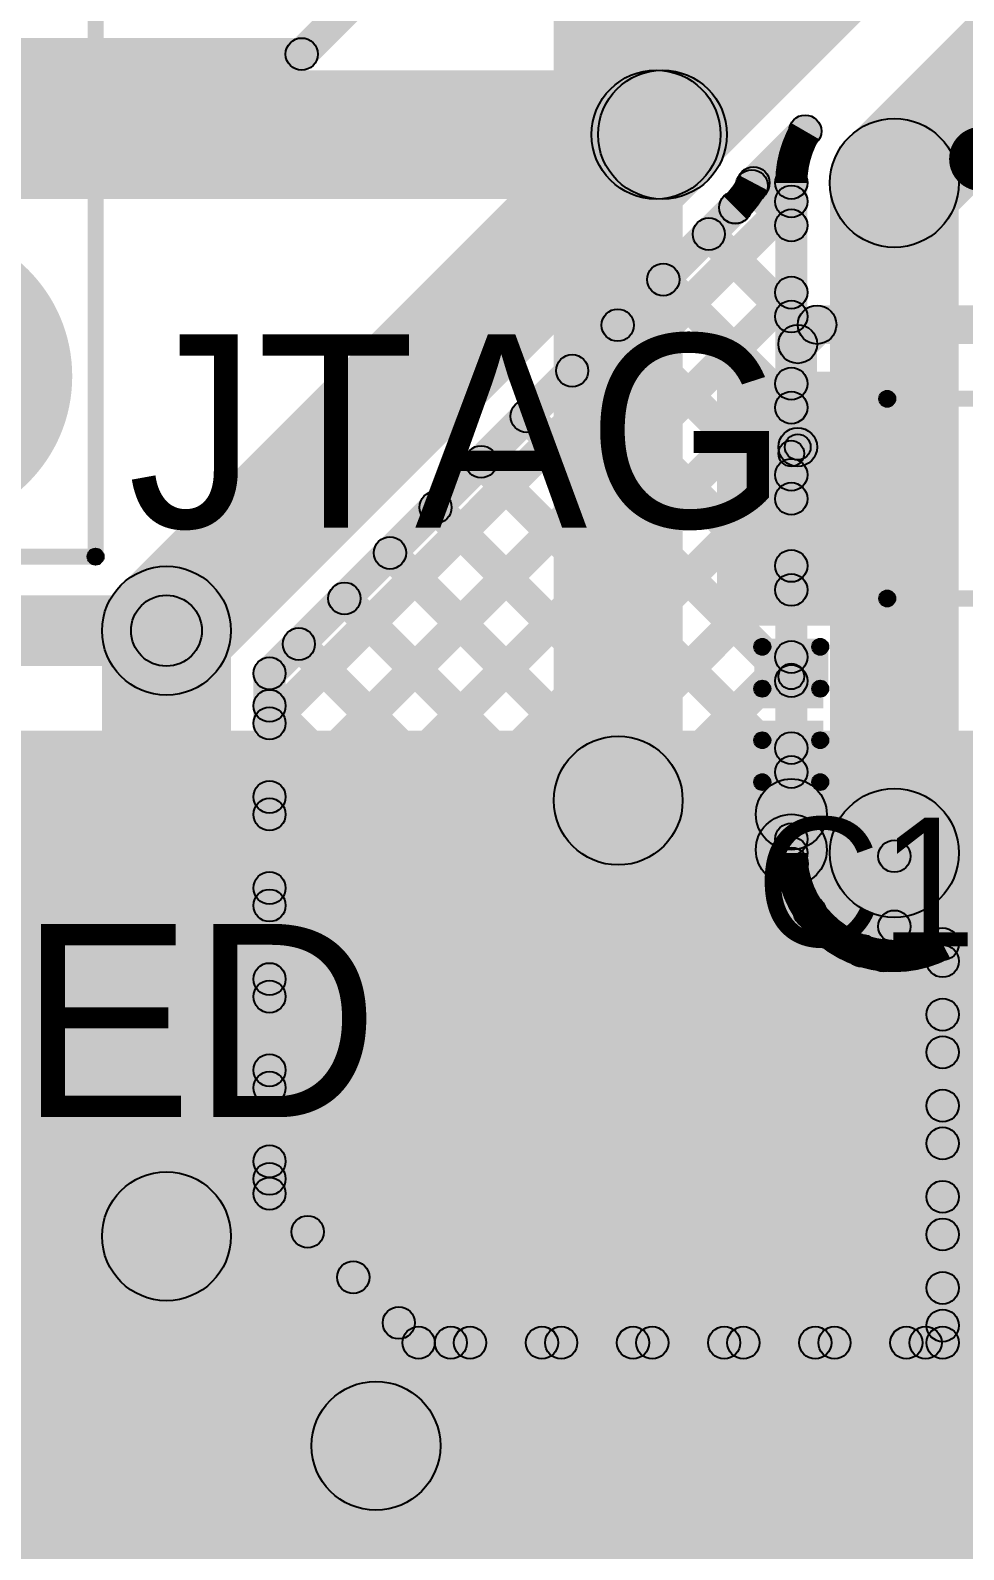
# Model space of a CAD drawing. Header units: millimetres. Extents: x -0.08 to 3.07, y -0.08 to 2.73.
# Drawn here: x 0.2098 to 0.4995, y 1.1467 to 1.6184 of the extents above; entities that cross this region are included whole.
import ezdxf

# ---------------------------------------------------------------- set-up
doc = ezdxf.new("R2010")
doc.units = ezdxf.units.MM
doc.header["$MEASUREMENT"] = 0
for name, color, linetype in [('BottomLayer', 5, 'Continuous'), ('PadHoleLayer', 156, 'Continuous'), ('TopLayer', 1, 'Continuous'), ('TopOverlay', 2, 'Continuous'), ('TopPaste', 8, 'Continuous'), ('TopSolder', 216, 'Continuous'), ('ViaHoleLayer', 16, 'Continuous')]:
    doc.layers.add(name, color=color, linetype=linetype)

# ---------------------------------------------------------------- blocks, each defined once
blk = doc.blocks.new('C___0201_32')
at = {"layer": 'TopLayer'}
for points in [[(-0.01772, 0.00591), (-0.00591, 0.00591), (-0.00591, -0.00591), (-0.01772, -0.00591)], [(0.00591, 0.00591), (0.01772, 0.00591), (0.01772, -0.00591), (0.00591, -0.00591)]]:
    blk.add_hatch(color=1, dxfattribs=at).paths.add_polyline_path(points)
at = {"layer": 'TopOverlay'}
h = blk.add_hatch(color=2, dxfattribs=at)
edge = h.paths.add_edge_path()
edge.add_arc((-0.021, 0.009), 0.0025, 0, 360)
h = blk.add_hatch(color=2, dxfattribs=at)
edge = h.paths.add_edge_path()
edge.add_arc((-0.021, 0.009), 0.0025, 0, 360)
for points in [[(-0.021, 0.0065), (-0.021, 0.0115), (-0.008, 0.0115), (-0.008, 0.0065)], [(0.008, 0.0065), (0.008, 0.0115), (0.021, 0.0115), (0.021, 0.0065)], [(-0.0235, 0.009), (-0.0185, 0.009), (-0.0185, -0.009), (-0.0235, -0.009)], [(0.0185, 0.009), (0.0235, 0.009), (0.0235, -0.009), (0.0185, -0.009)], [(-0.021, -0.0115), (-0.021, -0.0065), (-0.008, -0.0065), (-0.008, -0.0115)], [(0.008, -0.0115), (0.008, -0.0065), (0.021, -0.0065), (0.021, -0.0115)]]:
    blk.add_hatch(color=2, dxfattribs=at).paths.add_polyline_path(points)
h = blk.add_hatch(color=2, dxfattribs=at)
edge = h.paths.add_edge_path()
edge.add_arc((-0.008, 0.009), 0.0025, 0, 360)
h = blk.add_hatch(color=2, dxfattribs=at)
edge = h.paths.add_edge_path()
edge.add_arc((0.008, 0.009), 0.0025, 0, 360)
h = blk.add_hatch(color=2, dxfattribs=at)
edge = h.paths.add_edge_path()
edge.add_arc((0.021, 0.009), 0.0025, 0, 360)
h = blk.add_hatch(color=2, dxfattribs=at)
edge = h.paths.add_edge_path()
edge.add_arc((0.021, 0.009), 0.0025, 0, 360)
h = blk.add_hatch(color=2, dxfattribs=at)
edge = h.paths.add_edge_path()
edge.add_arc((-0.021, -0.009), 0.0025, 0, 360)
h = blk.add_hatch(color=2, dxfattribs=at)
edge = h.paths.add_edge_path()
edge.add_arc((-0.021, -0.009), 0.0025, 0, 360)
h = blk.add_hatch(color=2, dxfattribs=at)
edge = h.paths.add_edge_path()
edge.add_arc((-0.008, -0.009), 0.0025, 0, 360)
h = blk.add_hatch(color=2, dxfattribs=at)
edge = h.paths.add_edge_path()
edge.add_arc((0.008, -0.009), 0.0025, 0, 360)
h = blk.add_hatch(color=2, dxfattribs=at)
edge = h.paths.add_edge_path()
edge.add_arc((0.021, -0.009), 0.0025, 0, 360)
h = blk.add_hatch(color=2, dxfattribs=at)
edge = h.paths.add_edge_path()
edge.add_arc((0.021, -0.009), 0.0025, 0, 360)
at = {"layer": 'TopPaste'}
for points in [[(-0.01772, 0.00591), (-0.00591, 0.00591), (-0.00591, -0.00591), (-0.01772, -0.00591)], [(0.00591, 0.00591), (0.01772, 0.00591), (0.01772, -0.00591), (0.00591, -0.00591)]]:
    blk.add_hatch(color=8, dxfattribs=at).paths.add_polyline_path(points)
at = {"layer": 'TopSolder'}
for points in [[(-0.02172, 0.00991), (-0.00191, 0.00991), (-0.00191, -0.00991), (-0.02172, -0.00991)], [(0.00191, 0.00991), (0.02172, 0.00991), (0.02172, -0.00991), (0.00191, -0.00991)]]:
    blk.add_hatch(color=216, dxfattribs=at).paths.add_polyline_path(points)
at = {"layer": 'TopOverlay'}
for centre in [(-0.021, 0.009), (-0.021, 0.009), (-0.008, 0.009), (0.008, 0.009), (0.021, 0.009), (0.021, 0.009), (-0.021, -0.009), (-0.021, -0.009), (-0.008, -0.009), (0.008, -0.009), (0.021, -0.009), (0.021, -0.009)]:
    blk.add_circle(centre, 0.0025, dxfattribs=at)
blk = doc.blocks.new('TC2050_IDC_48')
at = {"layer": 'PadHoleLayer'}
h = blk.add_hatch(color=156, dxfattribs=at)
edge = h.paths.add_edge_path()
edge.add_arc((0, -0.1), 0.04675, 0, 360)
at = {"layer": 'TopOverlay'}
for points in [[(-0.0585, 0.152), (-0.0535, 0.152), (-0.0535, -0.154), (-0.0585, -0.154)], [(-0.056, -0.1565), (-0.056, -0.1515), (0.328, -0.1515), (0.328, -0.1565)]]:
    blk.add_hatch(color=2, dxfattribs=at).paths.add_polyline_path(points)
h = blk.add_hatch(color=2, dxfattribs=at)
edge = h.paths.add_edge_path()
edge.add_arc((-0.056, -0.154), 0.0025, 0, 360)
h = blk.add_hatch(color=2, dxfattribs=at)
edge = h.paths.add_edge_path()
edge.add_arc((-0.056, -0.154), 0.0025, 0, 360)
blk.add_circle((-0.056, -0.154), 0.0025, dxfattribs=at)
blk.add_circle((-0.056, -0.154), 0.0025, dxfattribs=at)
blk = doc.blocks.new('NX3215SA_32_768K_STD_MUA_8_55')
at = {"layer": 'TopLayer'}
for points in [[(-0.0689, 0.03543), (-0.02953, 0.03543), (-0.02953, -0.03543), (-0.0689, -0.03543)], [(0.02953, 0.03543), (0.0689, 0.03543), (0.0689, -0.03543), (0.02953, -0.03543)]]:
    blk.add_hatch(color=1, dxfattribs=at).paths.add_polyline_path(points)
at = {"layer": 'TopOverlay'}
h = blk.add_hatch(color=2, dxfattribs=at)
edge = h.paths.add_edge_path()
edge.add_arc((-0.02, 0.031), 0.0025, 0, 360)
for points in [[(0.02, 0.0335), (0.02, 0.0285), (-0.02, 0.0285), (-0.02, 0.0335)], [(0.02, -0.0285), (0.02, -0.0335), (-0.02, -0.0335), (-0.02, -0.0285)]]:
    blk.add_hatch(color=2, dxfattribs=at).paths.add_polyline_path(points)
h = blk.add_hatch(color=2, dxfattribs=at)
edge = h.paths.add_edge_path()
edge.add_arc((0.02, 0.031), 0.0025, 0, 360)
h = blk.add_hatch(color=2, dxfattribs=at)
edge = h.paths.add_edge_path()
edge.add_arc((-0.02, -0.031), 0.0025, 0, 360)
h = blk.add_hatch(color=2, dxfattribs=at)
edge = h.paths.add_edge_path()
edge.add_arc((0.02, -0.031), 0.0025, 0, 360)
at = {"layer": 'TopPaste'}
for points in [[(-0.0689, 0.03543), (-0.02953, 0.03543), (-0.02953, -0.03543), (-0.0689, -0.03543)], [(0.02953, 0.03543), (0.0689, 0.03543), (0.0689, -0.03543), (0.02953, -0.03543)]]:
    blk.add_hatch(color=8, dxfattribs=at).paths.add_polyline_path(points)
at = {"layer": 'TopSolder'}
for points in [[(-0.0729, 0.03943), (-0.02553, 0.03943), (-0.02553, -0.03943), (-0.0729, -0.03943)], [(0.02553, 0.03943), (0.0729, 0.03943), (0.0729, -0.03943), (0.02553, -0.03943)]]:
    blk.add_hatch(color=216, dxfattribs=at).paths.add_polyline_path(points)
at = {"layer": 'TopOverlay'}
for centre in [(-0.02, 0.031), (0.02, 0.031), (-0.02, -0.031), (0.02, -0.031)]:
    blk.add_circle(centre, 0.0025, dxfattribs=at)
blk = doc.blocks.new('SAMD21G18A_AUT_59')
at = {"layer": 'TopOverlay', "const_width": 0.01}
blk.add_lwpolyline([(-0.177, 0.128, 1), (-0.187, 0.128, 1)], format="xyb", close=True, dxfattribs=at)

msp = doc.modelspace()

# ---------------------------------------------------------------- hatches: boundary and pattern name
at = {"layer": 'BottomLayer'}
for points in [[(0.41814, 1.57186), (0.38986, 1.60014), (0.45936, 1.66964), (0.48764, 1.64136)], [(0.49214, 1.55686), (0.46386, 1.58514), (0.51986, 1.64114), (0.54814, 1.61286)], [(0.16, 1.566), (0.16, 1.606), (0.406, 1.606), (0.406, 1.566)], [(0.26614, 1.41786), (0.23786, 1.44614), (0.39186, 1.60014), (0.42014, 1.57186)], [(0.43782, 1.56749), (0.43074, 1.57456), (0.4468, 1.59061), (0.45387, 1.58354)], [(0.43021, 1.56653), (0.43729, 1.5736), (0.44954, 1.56135), (0.44246, 1.55428)], [(0.451, 1.363), (0.441, 1.363), (0.441, 1.571), (0.451, 1.571)], [(0.498, 1.363), (0.458, 1.363), (0.458, 1.571), (0.498, 1.571)], [(0.28754, 1.39972), (0.28046, 1.40679), (0.44246, 1.56879), (0.44954, 1.56172)], [(0.28754, 1.41521), (0.28046, 1.42228), (0.42506, 1.56688), (0.43214, 1.55981)], [(0.41686, 1.5516), (0.42393, 1.55867), (0.44954, 1.53307), (0.44246, 1.526)], [(0.40272, 1.53746), (0.40979, 1.54453), (0.44954, 1.50478), (0.44246, 1.49771)], [(0.28754, 1.37144), (0.28046, 1.37851), (0.44246, 1.54051), (0.44954, 1.53344)], [(0.38857, 1.52332), (0.39564, 1.53039), (0.44954, 1.4765), (0.44246, 1.46943)], [(0.37443, 1.50918), (0.3815, 1.51625), (0.44954, 1.44821), (0.44246, 1.44114)], [(0.28754, 1.34315), (0.28046, 1.35022), (0.44246, 1.51222), (0.44954, 1.50515)], [(0.36029, 1.49503), (0.36736, 1.50211), (0.44954, 1.41993), (0.44246, 1.41286)], [(0.34615, 1.48089), (0.35322, 1.48796), (0.44954, 1.39165), (0.44246, 1.38457)], [(0.28754, 1.31487), (0.28046, 1.32194), (0.44246, 1.48394), (0.44954, 1.47687)], [(0.332, 1.46675), (0.33908, 1.47382), (0.44971, 1.36319), (0.44264, 1.35611)], [(0.31786, 1.45261), (0.32493, 1.45968), (0.49654, 1.28808), (0.48946, 1.28101)], [(0.28754, 1.28658), (0.28046, 1.29365), (0.44246, 1.45565), (0.44954, 1.44858)], [(0.30372, 1.43847), (0.31079, 1.44554), (0.49654, 1.25979), (0.48946, 1.25272)], [(-0.02461, 1.421), (-0.02461, 1.443), (0.252, 1.443), (0.252, 1.421)], [(0.272, 1.244), (0.232, 1.244), (0.232, 1.432), (0.272, 1.432)], [(0.28958, 1.42432), (0.29665, 1.43139), (0.49654, 1.23151), (0.48946, 1.22444)], [(0.28754, 1.2583), (0.28046, 1.26537), (0.44246, 1.42737), (0.44954, 1.4203)], [(0.289, 1.25725), (0.279, 1.25725), (0.279, 1.41875), (0.289, 1.41875)], [(0.28046, 1.40515), (0.28754, 1.41222), (0.48526, 1.2145), (0.47819, 1.20743)], [(0.29939, 1.24187), (0.29232, 1.24894), (0.44246, 1.39908), (0.44954, 1.39201)], [(0.28046, 1.37687), (0.28754, 1.38394), (0.45698, 1.2145), (0.44991, 1.20743)], [(0.31353, 1.22772), (0.30646, 1.2348), (0.44246, 1.3708), (0.44954, 1.36373)], [(0.483, 1.34019), (0.473, 1.34019), (0.473, 1.362), (0.483, 1.362)], [(0.28046, 1.34858), (0.28754, 1.35566), (0.42869, 1.2145), (0.42162, 1.20743)], [(0.32767, 1.21358), (0.3206, 1.22065), (0.4482, 1.34825), (0.45527, 1.34118)], [(0.3498, 1.20743), (0.34273, 1.2145), (0.46439, 1.33616), (0.47147, 1.32909)], [(0.498, 1.21096), (0.488, 1.21096), (0.488, 1.33473), (0.498, 1.33473)], [(0.37808, 1.20743), (0.37101, 1.2145), (0.48946, 1.33295), (0.49654, 1.32588)], [(0.47111, 1.32764), (0.47819, 1.33471), (0.49654, 1.31636), (0.48946, 1.30929)], [(0.28046, 1.3203), (0.28754, 1.32737), (0.40041, 1.2145), (0.39334, 1.20743)], [(0.40637, 1.20743), (0.3993, 1.2145), (0.48946, 1.30466), (0.49654, 1.29759)], [(0.28046, 1.29202), (0.28754, 1.29909), (0.37213, 1.2145), (0.36505, 1.20743)], [(0.43465, 1.20743), (0.42758, 1.2145), (0.48946, 1.27638), (0.49654, 1.26931)], [(0.28046, 1.26373), (0.28754, 1.2708), (0.34384, 1.2145), (0.33677, 1.20743)], [(0.28046, 1.25372), (0.28754, 1.26079), (0.33383, 1.2145), (0.32676, 1.20743)], [(0.23786, 1.22986), (0.26614, 1.25814), (0.33118, 1.1931), (0.3029, 1.16482)], [(0.46294, 1.20743), (0.45587, 1.2145), (0.48946, 1.24809), (0.49654, 1.24102)], [(0.49122, 1.20743), (0.48415, 1.2145), (0.48946, 1.21981), (0.49654, 1.21274)], [(0.33029, 1.20596), (0.33029, 1.21596), (0.493, 1.21596), (0.493, 1.20596)], [(0.31704, 1.15896), (0.31704, 1.19896), (0.525, 1.19896), (0.525, 1.15896)]]:
    msp.add_hatch(color=5, dxfattribs=at).paths.add_polyline_path(points)
h = msp.add_hatch(color=5, dxfattribs=at)
edge = h.paths.add_edge_path()
edge.add_arc((0.404, 1.586), 0.02, 0, 360)
h = msp.add_hatch(color=5, dxfattribs=at)
edge = h.paths.add_edge_path()
edge.add_arc((0.406, 1.586), 0.02, 0, 360)
h = msp.add_hatch(color=5, dxfattribs=at)
edge = h.paths.add_edge_path()
edge.add_arc((0.406, 1.586), 0.02, 0, 360)
h = msp.add_hatch(color=5, dxfattribs=at)
edge = h.paths.add_edge_path()
edge.add_arc((0.45033, 1.58708), 0.005, 0, 360)
h = msp.add_hatch(color=5, dxfattribs=at)
edge = h.paths.add_edge_path()
edge.add_arc((0.45033, 1.58708), 0.005, 0, 360)
h = msp.add_hatch(color=5, dxfattribs=at)
edge = h.paths.add_edge_path()
edge.add_arc((0.45033, 1.58708), 0.005, 0, 360)
h = msp.add_hatch(color=5, dxfattribs=at)
edge = h.paths.add_edge_path()
edge.add_arc((0.478, 1.571), 0.02, 0, 360)
h = msp.add_hatch(color=5, dxfattribs=at)
edge = h.paths.add_edge_path()
edge.add_arc((0.478, 1.571), 0.02, 0, 360)
h = msp.add_hatch(color=5, dxfattribs=at)
edge = h.paths.add_edge_path()
edge.add_arc((0.43428, 1.57103), 0.005, 0, 360)
h = msp.add_hatch(color=5, dxfattribs=at)
edge = h.paths.add_edge_path()
edge.add_arc((0.43428, 1.57103), 0.005, 0, 360)
h = msp.add_hatch(color=5, dxfattribs=at)
edge = h.paths.add_edge_path()
edge.add_arc((0.43428, 1.57103), 0.005, 0, 360)
h = msp.add_hatch(color=5, dxfattribs=at)
edge = h.paths.add_edge_path()
edge.add_arc((0.446, 1.571), 0.005, 0, 360)
h = msp.add_hatch(color=5, dxfattribs=at)
edge = h.paths.add_edge_path()
edge.add_arc((0.446, 1.571), 0.005, 0, 360)
h = msp.add_hatch(color=5, dxfattribs=at)
edge = h.paths.add_edge_path()
edge.add_arc((0.446, 1.571), 0.005, 0, 360)
h = msp.add_hatch(color=5, dxfattribs=at)
edge = h.paths.add_edge_path()
edge.add_arc((0.43375, 1.57007), 0.005, 0, 360)
h = msp.add_hatch(color=5, dxfattribs=at)
edge = h.paths.add_edge_path()
edge.add_arc((0.4286, 1.56334), 0.005, 0, 360)
h = msp.add_hatch(color=5, dxfattribs=at)
edge = h.paths.add_edge_path()
edge.add_arc((0.4286, 1.56334), 0.005, 0, 360)
h = msp.add_hatch(color=5, dxfattribs=at)
edge = h.paths.add_edge_path()
edge.add_arc((0.42863, 1.56337), 0.005, 0, 360)
h = msp.add_hatch(color=5, dxfattribs=at)
edge = h.paths.add_edge_path()
edge.add_arc((0.446, 1.56525), 0.005, 0, 360)
h = msp.add_hatch(color=5, dxfattribs=at)
edge = h.paths.add_edge_path()
edge.add_arc((0.446, 1.55782), 0.005, 0, 360)
h = msp.add_hatch(color=5, dxfattribs=at)
edge = h.paths.add_edge_path()
edge.add_arc((0.42039, 1.55514), 0.005, 0, 360)
h = msp.add_hatch(color=5, dxfattribs=at)
edge = h.paths.add_edge_path()
edge.add_arc((0.40625, 1.541), 0.005, 0, 360)
h = msp.add_hatch(color=5, dxfattribs=at)
edge = h.paths.add_edge_path()
edge.add_arc((0.446, 1.53697), 0.005, 0, 360)
h = msp.add_hatch(color=5, dxfattribs=at)
edge = h.paths.add_edge_path()
edge.add_arc((0.446, 1.52953), 0.005, 0, 360)
h = msp.add_hatch(color=5, dxfattribs=at)
edge = h.paths.add_edge_path()
edge.add_arc((0.39211, 1.52685), 0.005, 0, 360)
h = msp.add_hatch(color=5, dxfattribs=at)
edge = h.paths.add_edge_path()
edge.add_arc((0.37797, 1.51271), 0.005, 0, 360)
h = msp.add_hatch(color=5, dxfattribs=at)
edge = h.paths.add_edge_path()
edge.add_arc((0.446, 1.50869), 0.005, 0, 360)
h = msp.add_hatch(color=5, dxfattribs=at)
edge = h.paths.add_edge_path()
edge.add_arc((0.446, 1.50125), 0.005, 0, 360)
h = msp.add_hatch(color=5, dxfattribs=at)
edge = h.paths.add_edge_path()
edge.add_arc((0.36382, 1.49857), 0.005, 0, 360)
h = msp.add_hatch(color=5, dxfattribs=at)
edge = h.paths.add_edge_path()
edge.add_arc((0.34968, 1.48443), 0.005, 0, 360)
h = msp.add_hatch(color=5, dxfattribs=at)
edge = h.paths.add_edge_path()
edge.add_arc((0.446, 1.4804), 0.005, 0, 360)
h = msp.add_hatch(color=5, dxfattribs=at)
edge = h.paths.add_edge_path()
edge.add_arc((0.446, 1.47296), 0.005, 0, 360)
h = msp.add_hatch(color=5, dxfattribs=at)
edge = h.paths.add_edge_path()
edge.add_arc((0.33554, 1.47029), 0.005, 0, 360)
h = msp.add_hatch(color=5, dxfattribs=at)
edge = h.paths.add_edge_path()
edge.add_arc((0.3214, 1.45614), 0.005, 0, 360)
h = msp.add_hatch(color=5, dxfattribs=at)
edge = h.paths.add_edge_path()
edge.add_arc((0.446, 1.45212), 0.005, 0, 360)
h = msp.add_hatch(color=5, dxfattribs=at)
edge = h.paths.add_edge_path()
edge.add_arc((0.252, 1.432), 0.02, 0, 360)
h = msp.add_hatch(color=5, dxfattribs=at)
edge = h.paths.add_edge_path()
edge.add_arc((0.252, 1.432), 0.02, 0, 360)
h = msp.add_hatch(color=5, dxfattribs=at)
edge = h.paths.add_edge_path()
edge.add_arc((0.446, 1.44468), 0.005, 0, 360)
h = msp.add_hatch(color=5, dxfattribs=at)
edge = h.paths.add_edge_path()
edge.add_arc((0.30726, 1.442), 0.005, 0, 360)
h = msp.add_hatch(color=5, dxfattribs=at)
edge = h.paths.add_edge_path()
edge.add_arc((0.252, 1.432), 0.011, 0, 360)
h = msp.add_hatch(color=5, dxfattribs=at)
edge = h.paths.add_edge_path()
edge.add_arc((0.29311, 1.42786), 0.005, 0, 360)
h = msp.add_hatch(color=5, dxfattribs=at)
edge = h.paths.add_edge_path()
edge.add_arc((0.446, 1.42383), 0.005, 0, 360)
h = msp.add_hatch(color=5, dxfattribs=at)
edge = h.paths.add_edge_path()
edge.add_arc((0.284, 1.41875), 0.005, 0, 360)
h = msp.add_hatch(color=5, dxfattribs=at)
edge = h.paths.add_edge_path()
edge.add_arc((0.284, 1.41875), 0.005, 0, 360)
h = msp.add_hatch(color=5, dxfattribs=at)
edge = h.paths.add_edge_path()
edge.add_arc((0.446, 1.41639), 0.005, 0, 360)
h = msp.add_hatch(color=5, dxfattribs=at)
edge = h.paths.add_edge_path()
edge.add_arc((0.284, 1.40869), 0.005, 0, 360)
h = msp.add_hatch(color=5, dxfattribs=at)
edge = h.paths.add_edge_path()
edge.add_arc((0.284, 1.40325), 0.005, 0, 360)
h = msp.add_hatch(color=5, dxfattribs=at)
edge = h.paths.add_edge_path()
edge.add_arc((0.446, 1.39555), 0.005, 0, 360)
h = msp.add_hatch(color=5, dxfattribs=at)
edge = h.paths.add_edge_path()
edge.add_arc((0.446, 1.38811), 0.005, 0, 360)
h = msp.add_hatch(color=5, dxfattribs=at)
edge = h.paths.add_edge_path()
edge.add_arc((0.284, 1.3804), 0.005, 0, 360)
h = msp.add_hatch(color=5, dxfattribs=at)
edge = h.paths.add_edge_path()
edge.add_arc((0.478, 1.363), 0.02, 0, 360)
h = msp.add_hatch(color=5, dxfattribs=at)
edge = h.paths.add_edge_path()
edge.add_arc((0.284, 1.37497), 0.005, 0, 360)
h = msp.add_hatch(color=5, dxfattribs=at)
edge = h.paths.add_edge_path()
edge.add_arc((0.478, 1.362), 0.01181, 0, 360)
h = msp.add_hatch(color=5, dxfattribs=at)
edge = h.paths.add_edge_path()
edge.add_arc((0.446, 1.36726), 0.005, 0, 360)
h = msp.add_hatch(color=5, dxfattribs=at)
edge = h.paths.add_edge_path()
edge.add_arc((0.446, 1.363), 0.005, 0, 360)
h = msp.add_hatch(color=5, dxfattribs=at)
edge = h.paths.add_edge_path()
edge.add_arc((0.446, 1.363), 0.005, 0, 360)
h = msp.add_hatch(color=5, dxfattribs=at)
edge = h.paths.add_edge_path()
edge.add_arc((0.44618, 1.35965), 0.005, 0, 360)
h = msp.add_hatch(color=5, dxfattribs=at)
edge = h.paths.add_edge_path()
edge.add_arc((0.478, 1.362), 0.005, 0, 360)
h = msp.add_hatch(color=5, dxfattribs=at)
edge = h.paths.add_edge_path()
edge.add_arc((0.284, 1.35212), 0.005, 0, 360)
h = msp.add_hatch(color=5, dxfattribs=at)
edge = h.paths.add_edge_path()
edge.add_arc((0.284, 1.34669), 0.005, 0, 360)
h = msp.add_hatch(color=5, dxfattribs=at)
edge = h.paths.add_edge_path()
edge.add_arc((0.45174, 1.34472), 0.005, 0, 360)
h = msp.add_hatch(color=5, dxfattribs=at)
edge = h.paths.add_edge_path()
edge.add_arc((0.478, 1.34019), 0.005, 0, 360)
h = msp.add_hatch(color=5, dxfattribs=at)
edge = h.paths.add_edge_path()
edge.add_arc((0.493, 1.33473), 0.005, 0, 360)
h = msp.add_hatch(color=5, dxfattribs=at)
edge = h.paths.add_edge_path()
edge.add_arc((0.493, 1.33473), 0.005, 0, 360)
h = msp.add_hatch(color=5, dxfattribs=at)
edge = h.paths.add_edge_path()
edge.add_arc((0.46793, 1.33263), 0.005, 0, 360)
h = msp.add_hatch(color=5, dxfattribs=at)
edge = h.paths.add_edge_path()
edge.add_arc((0.47465, 1.33118), 0.005, 0, 360)
h = msp.add_hatch(color=5, dxfattribs=at)
edge = h.paths.add_edge_path()
edge.add_arc((0.493, 1.32941), 0.005, 0, 360)
h = msp.add_hatch(color=5, dxfattribs=at)
edge = h.paths.add_edge_path()
edge.add_arc((0.284, 1.32384), 0.005, 0, 360)
h = msp.add_hatch(color=5, dxfattribs=at)
edge = h.paths.add_edge_path()
edge.add_arc((0.284, 1.3184), 0.005, 0, 360)
h = msp.add_hatch(color=5, dxfattribs=at)
edge = h.paths.add_edge_path()
edge.add_arc((0.493, 1.31283), 0.005, 0, 360)
h = msp.add_hatch(color=5, dxfattribs=at)
edge = h.paths.add_edge_path()
edge.add_arc((0.493, 1.30113), 0.005, 0, 360)
h = msp.add_hatch(color=5, dxfattribs=at)
edge = h.paths.add_edge_path()
edge.add_arc((0.284, 1.29555), 0.005, 0, 360)
h = msp.add_hatch(color=5, dxfattribs=at)
edge = h.paths.add_edge_path()
edge.add_arc((0.284, 1.29012), 0.005, 0, 360)
h = msp.add_hatch(color=5, dxfattribs=at)
edge = h.paths.add_edge_path()
edge.add_arc((0.493, 1.28454), 0.005, 0, 360)
h = msp.add_hatch(color=5, dxfattribs=at)
edge = h.paths.add_edge_path()
edge.add_arc((0.493, 1.27284), 0.005, 0, 360)
h = msp.add_hatch(color=5, dxfattribs=at)
edge = h.paths.add_edge_path()
edge.add_arc((0.284, 1.26727), 0.005, 0, 360)
h = msp.add_hatch(color=5, dxfattribs=at)
edge = h.paths.add_edge_path()
edge.add_arc((0.252, 1.244), 0.02, 0, 360)
h = msp.add_hatch(color=5, dxfattribs=at)
edge = h.paths.add_edge_path()
edge.add_arc((0.252, 1.244), 0.02, 0, 360)
h = msp.add_hatch(color=5, dxfattribs=at)
edge = h.paths.add_edge_path()
edge.add_arc((0.284, 1.26183), 0.005, 0, 360)
h = msp.add_hatch(color=5, dxfattribs=at)
edge = h.paths.add_edge_path()
edge.add_arc((0.284, 1.25725), 0.005, 0, 360)
h = msp.add_hatch(color=5, dxfattribs=at)
edge = h.paths.add_edge_path()
edge.add_arc((0.284, 1.25725), 0.005, 0, 360)
h = msp.add_hatch(color=5, dxfattribs=at)
edge = h.paths.add_edge_path()
edge.add_arc((0.493, 1.25626), 0.005, 0, 360)
h = msp.add_hatch(color=5, dxfattribs=at)
edge = h.paths.add_edge_path()
edge.add_arc((0.29585, 1.2454), 0.005, 0, 360)
h = msp.add_hatch(color=5, dxfattribs=at)
edge = h.paths.add_edge_path()
edge.add_arc((0.493, 1.24456), 0.005, 0, 360)
h = msp.add_hatch(color=5, dxfattribs=at)
edge = h.paths.add_edge_path()
edge.add_arc((0.31, 1.23126), 0.005, 0, 360)
h = msp.add_hatch(color=5, dxfattribs=at)
edge = h.paths.add_edge_path()
edge.add_arc((0.493, 1.22797), 0.005, 0, 360)
h = msp.add_hatch(color=5, dxfattribs=at)
edge = h.paths.add_edge_path()
edge.add_arc((0.32414, 1.21712), 0.005, 0, 360)
h = msp.add_hatch(color=5, dxfattribs=at)
edge = h.paths.add_edge_path()
edge.add_arc((0.493, 1.21627), 0.005, 0, 360)
h = msp.add_hatch(color=5, dxfattribs=at)
edge = h.paths.add_edge_path()
edge.add_arc((0.33029, 1.21096), 0.005, 0, 360)
h = msp.add_hatch(color=5, dxfattribs=at)
edge = h.paths.add_edge_path()
edge.add_arc((0.33029, 1.21096), 0.005, 0, 360)
h = msp.add_hatch(color=5, dxfattribs=at)
edge = h.paths.add_edge_path()
edge.add_arc((0.34031, 1.21096), 0.005, 0, 360)
h = msp.add_hatch(color=5, dxfattribs=at)
edge = h.paths.add_edge_path()
edge.add_arc((0.34626, 1.21096), 0.005, 0, 360)
h = msp.add_hatch(color=5, dxfattribs=at)
edge = h.paths.add_edge_path()
edge.add_arc((0.36859, 1.21096), 0.005, 0, 360)
h = msp.add_hatch(color=5, dxfattribs=at)
edge = h.paths.add_edge_path()
edge.add_arc((0.37455, 1.21096), 0.005, 0, 360)
h = msp.add_hatch(color=5, dxfattribs=at)
edge = h.paths.add_edge_path()
edge.add_arc((0.39687, 1.21096), 0.005, 0, 360)
h = msp.add_hatch(color=5, dxfattribs=at)
edge = h.paths.add_edge_path()
edge.add_arc((0.40283, 1.21096), 0.005, 0, 360)
h = msp.add_hatch(color=5, dxfattribs=at)
edge = h.paths.add_edge_path()
edge.add_arc((0.42516, 1.21096), 0.005, 0, 360)
h = msp.add_hatch(color=5, dxfattribs=at)
edge = h.paths.add_edge_path()
edge.add_arc((0.43112, 1.21096), 0.005, 0, 360)
h = msp.add_hatch(color=5, dxfattribs=at)
edge = h.paths.add_edge_path()
edge.add_arc((0.45344, 1.21096), 0.005, 0, 360)
h = msp.add_hatch(color=5, dxfattribs=at)
edge = h.paths.add_edge_path()
edge.add_arc((0.4594, 1.21096), 0.005, 0, 360)
h = msp.add_hatch(color=5, dxfattribs=at)
edge = h.paths.add_edge_path()
edge.add_arc((0.48173, 1.21096), 0.005, 0, 360)
h = msp.add_hatch(color=5, dxfattribs=at)
edge = h.paths.add_edge_path()
edge.add_arc((0.48769, 1.21096), 0.005, 0, 360)
h = msp.add_hatch(color=5, dxfattribs=at)
edge = h.paths.add_edge_path()
edge.add_arc((0.493, 1.21096), 0.005, 0, 360)
h = msp.add_hatch(color=5, dxfattribs=at)
edge = h.paths.add_edge_path()
edge.add_arc((0.493, 1.21096), 0.005, 0, 360)
h = msp.add_hatch(color=5, dxfattribs=at)
edge = h.paths.add_edge_path()
edge.add_arc((0.31704, 1.17896), 0.02, 0, 360)
h = msp.add_hatch(color=5, dxfattribs=at)
edge = h.paths.add_edge_path()
edge.add_arc((0.31704, 1.17896), 0.02, 0, 360)
at = {"layer": 'TopLayer'}
for points in [[(0.29754, 1.60746), (0.29046, 1.61454), (0.35537, 1.67944), (0.36244, 1.67237)], [(0.41227, 1.37927), (0.37227, 1.37927), (0.37227, 1.64073), (0.41227, 1.64073)], [(0.101, 1.606), (0.101, 1.616), (0.294, 1.616), (0.294, 1.606)], [(0.454, 1.521), (0.454, 1.533), (0.517, 1.533), (0.517, 1.521)], [(0.45224, 1.51676), (0.44376, 1.52524), (0.44976, 1.53124), (0.45824, 1.52276)], [(0.454, 1.489), (0.442, 1.489), (0.442, 1.521), (0.454, 1.521)], [(0.44883, 1.48417), (0.44317, 1.48983), (0.44517, 1.49183), (0.45083, 1.48617)], [(0.45, 1.41781), (0.442, 1.41781), (0.442, 1.487), (0.45, 1.487)], [(0.035, 0.982), (0.594, 0.982), (0.594, 1.401), (0.035, 1.401)], [(0.457, 1.364), (0.435, 1.364), (0.435, 1.375), (0.457, 1.375)], [(-0.065, 0.936), (0.373, 0.936), (0.373, 1.325), (-0.065, 1.325)]]:
    msp.add_hatch(color=1, dxfattribs=at).paths.add_polyline_path(points)
h = msp.add_hatch(color=1, dxfattribs=at)
edge = h.paths.add_edge_path()
edge.add_arc((0.294, 1.611), 0.005, 0, 360)
h = msp.add_hatch(color=1, dxfattribs=at)
edge = h.paths.add_edge_path()
edge.add_arc((0.294, 1.611), 0.005, 0, 360)
h = msp.add_hatch(color=1, dxfattribs=at)
edge = h.paths.add_edge_path()
edge.add_arc((0.454, 1.527), 0.006, 0, 360)
h = msp.add_hatch(color=1, dxfattribs=at)
edge = h.paths.add_edge_path()
edge.add_arc((0.454, 1.527), 0.006, 0, 360)
h = msp.add_hatch(color=1, dxfattribs=at)
edge = h.paths.add_edge_path()
edge.add_arc((0.448, 1.521), 0.006, 0, 360)
h = msp.add_hatch(color=1, dxfattribs=at)
edge = h.paths.add_edge_path()
edge.add_arc((0.448, 1.521), 0.006, 0, 360)
h = msp.add_hatch(color=1, dxfattribs=at)
edge = h.paths.add_edge_path()
edge.add_arc((0.448, 1.489), 0.006, 0, 360)
h = msp.add_hatch(color=1, dxfattribs=at)
edge = h.paths.add_edge_path()
edge.add_arc((0.446, 1.487), 0.004, 0, 360)
h = msp.add_hatch(color=1, dxfattribs=at)
edge = h.paths.add_edge_path()
edge.add_arc((0.446, 1.487), 0.004, 0, 360)
h = msp.add_hatch(color=1, dxfattribs=at)
edge = h.paths.add_edge_path()
edge.add_arc((0.448, 1.489), 0.004, 0, 360)
h = msp.add_hatch(color=1, dxfattribs=at)
edge = h.paths.add_edge_path()
edge.add_arc((0.446, 1.41781), 0.004, 0, 360)
h = msp.add_hatch(color=1, dxfattribs=at)
edge = h.paths.add_edge_path()
edge.add_arc((0.39227, 1.37927), 0.02, 0, 360)
h = msp.add_hatch(color=1, dxfattribs=at)
edge = h.paths.add_edge_path()
edge.add_arc((0.446, 1.375), 0.011, 0, 360)
h = msp.add_hatch(color=1, dxfattribs=at)
edge = h.paths.add_edge_path()
edge.add_arc((0.446, 1.364), 0.011, 0, 360)
h = msp.add_hatch(color=1, dxfattribs=at)
edge = h.paths.add_edge_path()
edge.add_arc((0.478, 1.362), 0.01181, 0, 360)
at = {"layer": 'ViaHoleLayer'}
h = msp.add_hatch(color=16, dxfattribs=at)
edge = h.paths.add_edge_path()
edge.add_arc((0.478, 1.362), 0.00591, 0, 360)

# ---------------------------------------------------------------- linework, layer by layer
at = {"layer": 'BottomLayer', "const_width": 0.01}
for points in [[(0.446, 1.571, -0.132359), (0.45033, 1.58708)], [(0.446, 1.571, -0.132359), (0.45033, 1.58708)], [(0.43428, 1.57103, -0.075049), (0.4286, 1.56334)], [(0.43428, 1.57103, -0.074741), (0.42863, 1.56337)], [(0.493, 1.33473, -0.565503), (0.446, 1.363)]]:
    msp.add_lwpolyline(points, format="xyb", dxfattribs=at)
at = {"layer": 'BottomLayer'}
for centre, radius in [((0.404, 1.586), 0.02), ((0.406, 1.586), 0.02), ((0.406, 1.586), 0.02), ((0.45033, 1.58708), 0.005), ((0.45033, 1.58708), 0.005), ((0.45033, 1.58708), 0.005), ((0.478, 1.571), 0.02), ((0.478, 1.571), 0.02), ((0.43428, 1.57103), 0.005), ((0.43428, 1.57103), 0.005), ((0.43428, 1.57103), 0.005), ((0.446, 1.571), 0.005), ((0.446, 1.571), 0.005), ((0.446, 1.571), 0.005), ((0.43375, 1.57007), 0.005), ((0.4286, 1.56334), 0.005), ((0.4286, 1.56334), 0.005), ((0.42863, 1.56337), 0.005), ((0.446, 1.56525), 0.005), ((0.446, 1.55782), 0.005), ((0.42039, 1.55514), 0.005), ((0.40625, 1.541), 0.005), ((0.446, 1.53697), 0.005), ((0.446, 1.52953), 0.005), ((0.39211, 1.52685), 0.005), ((0.37797, 1.51271), 0.005), ((0.446, 1.50869), 0.005), ((0.446, 1.50125), 0.005), ((0.36382, 1.49857), 0.005), ((0.34968, 1.48443), 0.005), ((0.446, 1.4804), 0.005), ((0.446, 1.47296), 0.005), ((0.33554, 1.47029), 0.005), ((0.3214, 1.45614), 0.005), ((0.446, 1.45212), 0.005), ((0.252, 1.432), 0.02), ((0.252, 1.432), 0.02), ((0.446, 1.44468), 0.005), ((0.30726, 1.442), 0.005), ((0.252, 1.432), 0.011), ((0.29311, 1.42786), 0.005), ((0.446, 1.42383), 0.005), ((0.284, 1.41875), 0.005), ((0.284, 1.41875), 0.005), ((0.446, 1.41639), 0.005), ((0.284, 1.40869), 0.005), ((0.284, 1.40325), 0.005), ((0.446, 1.39555), 0.005), ((0.446, 1.38811), 0.005), ((0.284, 1.3804), 0.005), ((0.478, 1.363), 0.02), ((0.284, 1.37497), 0.005), ((0.446, 1.36726), 0.005), ((0.446, 1.363), 0.005), ((0.446, 1.363), 0.005), ((0.44618, 1.35965), 0.005), ((0.478, 1.362), 0.005), ((0.284, 1.35212), 0.005), ((0.284, 1.34669), 0.005), ((0.45174, 1.34472), 0.005), ((0.478, 1.34019), 0.005), ((0.493, 1.33473), 0.005), ((0.493, 1.33473), 0.005), ((0.46793, 1.33263), 0.005), ((0.47465, 1.33118), 0.005), ((0.493, 1.32941), 0.005), ((0.284, 1.32384), 0.005), ((0.284, 1.3184), 0.005), ((0.493, 1.31283), 0.005), ((0.493, 1.30113), 0.005), ((0.284, 1.29555), 0.005), ((0.284, 1.29012), 0.005), ((0.493, 1.28454), 0.005), ((0.493, 1.27284), 0.005), ((0.284, 1.26727), 0.005), ((0.252, 1.244), 0.02), ((0.252, 1.244), 0.02), ((0.284, 1.26183), 0.005), ((0.284, 1.25725), 0.005), ((0.284, 1.25725), 0.005), ((0.493, 1.25626), 0.005), ((0.29585, 1.2454), 0.005), ((0.493, 1.24456), 0.005), ((0.31, 1.23126), 0.005), ((0.493, 1.22797), 0.005), ((0.32414, 1.21712), 0.005), ((0.493, 1.21627), 0.005), ((0.33029, 1.21096), 0.005), ((0.33029, 1.21096), 0.005), ((0.34031, 1.21096), 0.005), ((0.34626, 1.21096), 0.005), ((0.36859, 1.21096), 0.005), ((0.37455, 1.21096), 0.005), ((0.39687, 1.21096), 0.005), ((0.40283, 1.21096), 0.005), ((0.42516, 1.21096), 0.005), ((0.43112, 1.21096), 0.005), ((0.45344, 1.21096), 0.005), ((0.4594, 1.21096), 0.005), ((0.48173, 1.21096), 0.005), ((0.48769, 1.21096), 0.005), ((0.493, 1.21096), 0.005), ((0.493, 1.21096), 0.005), ((0.31704, 1.17896), 0.02), ((0.31704, 1.17896), 0.02)]:
    msp.add_circle(centre, radius, dxfattribs=at)
at = {"layer": 'TopLayer'}
for centre, radius in [((0.294, 1.611), 0.005), ((0.294, 1.611), 0.005), ((0.454, 1.527), 0.006), ((0.454, 1.527), 0.006), ((0.448, 1.521), 0.006), ((0.448, 1.521), 0.006), ((0.448, 1.489), 0.006), ((0.446, 1.487), 0.004), ((0.446, 1.487), 0.004), ((0.448, 1.489), 0.004), ((0.446, 1.41781), 0.004), ((0.39227, 1.37927), 0.02), ((0.446, 1.375), 0.011), ((0.446, 1.364), 0.011)]:
    msp.add_circle(centre, radius, dxfattribs=at)

# ---------------------------------------------------------------- block references
for name, p, rotation in [('SAMD21G18A_AUT_59', (0.633, 1.76046), 90), ('TC2050_IDC_48', (0.076, 1.511), 90), ('NX3215SA_32_768K_STD_MUA_8_55', (0.49579, 1.473), 180), ('C___0201_32', (0.446, 1.406), 90)]:
    msp.add_blockref(name, p, dxfattribs=dict(rotation=rotation))

# ---------------------------------------------------------------- texts
at = {"layer": 'TopOverlay'}
for s, p in [('JTAG', (0.24, 1.464)), ('PWR_LED', (-0.07, 1.281))]:
    msp.add_text(s, height=0.06, rotation=360, dxfattribs=at).set_placement(p)
msp.add_text('C16', height=0.04, dxfattribs=at).set_placement((0.43502, 1.33401))

doc.saveas('drawing.dxf')
